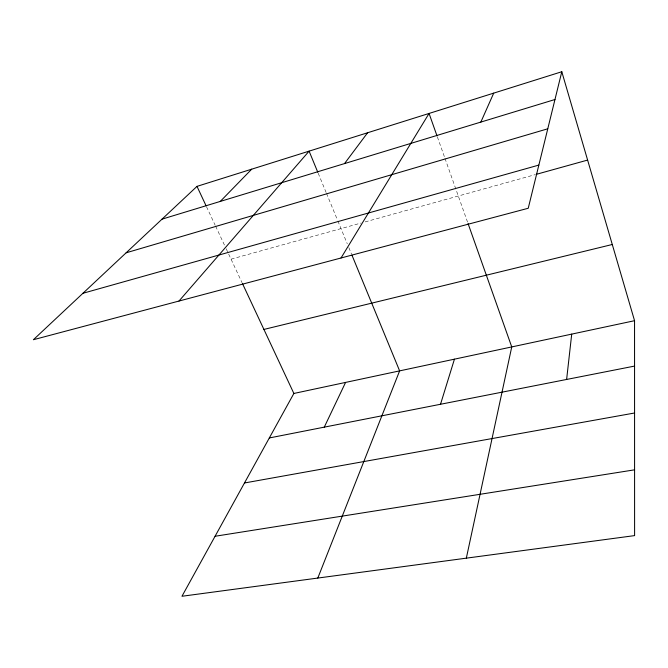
<?xml version="1.0" encoding="UTF-8"?>
<svg xmlns="http://www.w3.org/2000/svg" width="668" height="668" viewBox="0 0 668 668"><rect width="100%" height="100%" fill="white"/><g stroke="black" fill="none" stroke-linecap="round" stroke-linejoin="round"><path stroke-width="0.5" stroke-dasharray="3.34 2.5" d="M231.044 259.167L361.096 223.02M365.12 221.91L535.402 174.59M206.512 206.721L215.179 225.25M215.622 226.185L224.431 245.031M226.193 248.797L242.033 282.656M318.202 173.246L326.109 192.442M326.502 193.394L337.482 220.039M337.874 220.991L347.26 243.77M348.821 247.561L351.552 254.191M437.373 136.898L444.629 157.397M444.971 158.366L467.7 222.553"/><path stroke-width="1" d="M566.623 379.457L571.716 334.117M466.331 558.156L511.746 346.926L468.051 223.538M561.796 71.735L528.238 208.257L33.4 339.72L196.993 186.372L561.796 71.735L634.55 320.698L634.6 535.611L181.963 596.265L293.87 393.46L634.55 320.698M440.513 404.274L454.44 359.167M317.809 578.062L399.623 370.874L351.944 255.143M480.851 122.077L493.71 93.136M324.272 427.144L345.59 382.413M341.014 257.998L429.065 113.443L437.022 135.921M344.529 163.585L367.6 132.757M178.991 301.043L309.1 151.143L317.809 172.286M220.298 201.41L251.686 169.188M162.023 219.154L554.966 99.515M126.127 252.805L547.768 128.799M82.949 293.277L538.842 165.088M536.404 174.306L587.606 160.078M263.918 329.433L612.28 244.496M269.313 437.957L634.558 366.089M244.471 482.981L634.567 412.999M215.071 536.262L634.583 469.829M196.993 186.372L206.078 205.794M242.476 283.591L293.87 393.46"/></g></svg>
